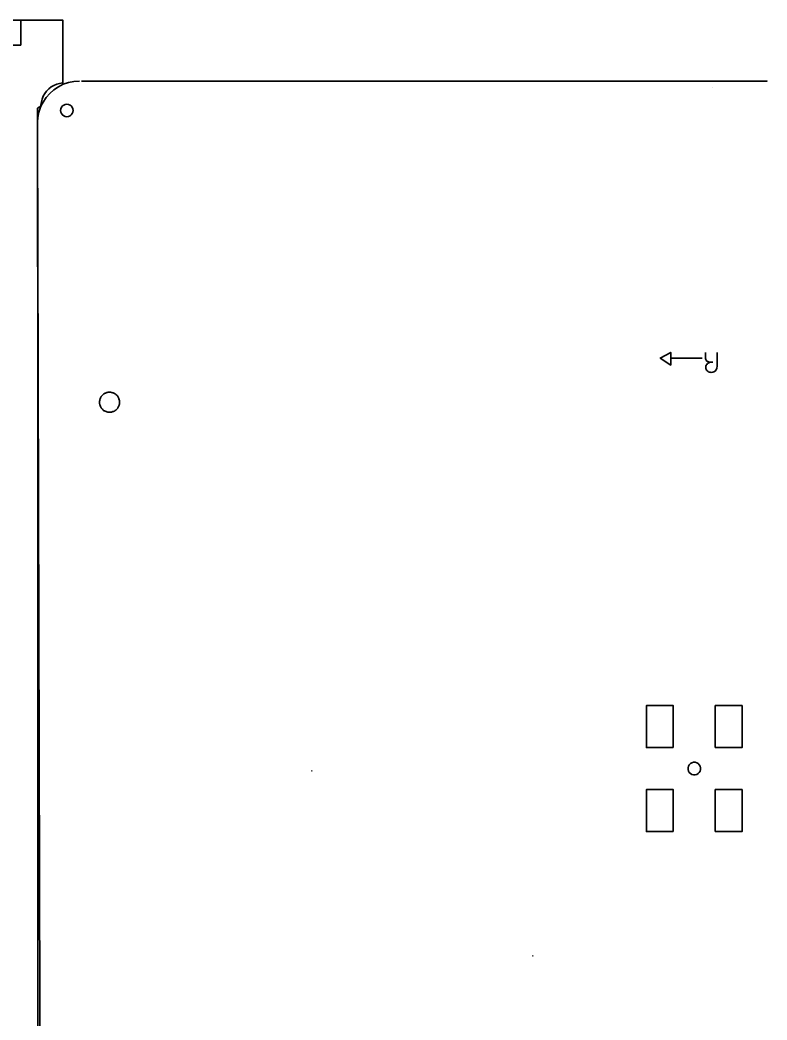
# Model space of a CAD drawing. Extents: x 0 to 1343, y -5 to 600.
# Drawn here: x 803.8 to 981.7, y 361.7 to 599.8 of the extents above; entities that cross this region are included whole.
import ezdxf

# ---------------------------------------------------------------- set-up
doc = ezdxf.new("R2010")
doc.units = 0
doc.layers.add('LAY001', color=7, linetype='CONTINUOUS', true_color=0xffffff)

msp = doc.modelspace()

# ---------------------------------------------------------------- linework, layer by layer
at = {"layer": 'LAY001', "color": 7, "lineweight": 35, "true_color": 0xffffff}
for points in [[(803.975, 593.825), (803.975, 599.825), (759.475, 599.825), (759.475, 593.825)], [(808.05, 576.575), (808.3, 577.875), (808.725, 579.1), (808.8, 579.275), (807.975, 578.825), (807.975, 575.575)], [(815.35, 576.85), (815.725, 576.975), (816.025, 577.225), (816.25, 577.525), (816.4, 577.9), (816.475, 578.275), (816.4, 578.675), (816.25, 579.025), (816.025, 579.35), (815.725, 579.575), (815.35, 579.725), (814.975, 579.775), (814.575, 579.725), (814.225, 579.575), (813.9, 579.35), (813.675, 579.025), (813.525, 578.675), (813.475, 578.275), (813.525, 577.9), (813.675, 577.525), (813.9, 577.225), (814.225, 576.975), (814.575, 576.85), (814.975, 576.775)], [(958.8, 519.3), (958.8, 520.65), (956.3, 519.3), (958.8, 517.65)], [(825, 506.4), (825.325, 506.4), (825.525, 506.425), (825.625, 506.45), (825.725, 506.475), (825.925, 506.55), (826.125, 506.6), (826.225, 506.65), (826.325, 506.7), (826.225, 506.65), (826.325, 506.7), (826.475, 506.825), (826.65, 506.925), (826.725, 507), (826.825, 507.075), (826.725, 507), (826.825, 507.075), (826.95, 507.225), (827.075, 507.4), (827.125, 507.475), (827.2, 507.575), (827.125, 507.475), (827.2, 507.575), (827.275, 507.75), (827.375, 507.95), (827.4, 508.05), (827.45, 508.15), (827.4, 508.05), (827.45, 508.15), (827.475, 508.35), (827.525, 508.55), (827.5, 509.175), (827.475, 509.275), (827.45, 509.375), (827.375, 509.575), (827.325, 509.775), (827.275, 509.875), (827.225, 509.975), (827.275, 509.875), (827.225, 509.975), (827.1, 510.125), (827, 510.3), (826.925, 510.375), (826.85, 510.475), (826.925, 510.375), (826.85, 510.475), (826.675, 510.6), (826.525, 510.725), (826.45, 510.8), (826.35, 510.85), (826.45, 510.8), (826.35, 510.85), (826.175, 510.925), (825.975, 511.025), (825.875, 511.05), (825.775, 511.1), (825.875, 511.05), (825.775, 511.1), (825.575, 511.125), (825.375, 511.175), (825.275, 511.175), (825.15, 511.175), (824.95, 511.15), (824.75, 511.15), (824.65, 511.125), (824.525, 511.1), (824.35, 511.025), (824.15, 510.975), (824.05, 510.925), (823.95, 510.875), (823.8, 510.75), (823.625, 510.65), (823.55, 510.575), (823.45, 510.5), (823.325, 510.325), (823.175, 510.175), (823.125, 510.1), (823.075, 510), (822.975, 509.825), (822.9, 509.625), (822.875, 509.525), (822.825, 509.425), (822.8, 509.225), (822.75, 509.025), (822.775, 508.4), (822.8, 508.3), (822.8, 508.175), (822.9, 508), (822.95, 507.8), (823, 507.7), (823.05, 507.6), (823.175, 507.45), (823.275, 507.275), (823.35, 507.2), (823.425, 507.1), (823.575, 506.975), (823.725, 506.825), (823.825, 506.775), (823.925, 506.725), (824.1, 506.65), (824.3, 506.55), (824.4, 506.525), (824.5, 506.475), (824.7, 506.45), (824.9, 506.4)], [(959.4, 426.525), (959.4, 436.525), (953, 436.525), (953, 426.525)], [(969.4, 426.525), (969.4, 436.525), (975.8, 436.525), (975.8, 426.525)], [(964.6, 420.05), (964.975, 420.15), (965.325, 420.35), (965.6, 420.625), (965.775, 420.95), (965.9, 421.35), (965.9, 421.725), (965.8, 422.1), (965.6, 422.45), (965.325, 422.725), (964.975, 422.925), (964.6, 423.025), (964.2, 423.025), (963.825, 422.925), (963.5, 422.725), (963.2, 422.45), (963.025, 422.1), (962.925, 421.725), (962.925, 421.35), (963.025, 420.95), (963.2, 420.625), (963.5, 420.35), (963.825, 420.15), (964.2, 420.05), (964.4, 420.05)], [(959.4, 406.525), (959.4, 416.525), (953, 416.525), (953, 406.525)], [(969.4, 406.525), (969.4, 416.525), (975.8, 416.525), (975.8, 406.525)]]:
    msp.add_lwpolyline(points, close=True, dxfattribs=at)
for points in [[(817.975, 585.275), (816.65, 585.2), (815.375, 584.925), (814.125, 584.525), (812.975, 583.925), (811.875, 583.2), (810.9, 582.35), (810.025, 581.375), (809.3, 580.275), (808.8, 579.275), (808.8, 579.575), (808.9, 580.3), (809.075, 581), (809.35, 581.675), (809.725, 582.325), (810.15, 582.9), (810.675, 583.425), (811.25, 583.875), (811.875, 584.225), (812.55, 584.525), (813.25, 584.725), (813.975, 584.825), (813.975, 599.825), (812.975, 599.825), (803.975, 599.825)], [(981.725, 585.275), (981.725, 585.225), (981.725, 585.275), (818.475, 585.275)], [(968.775, 583.725), (968.775, 583.75)], [(807.975, 574.775), (808.775, 276.05), (808.6, 276.45), (808.3, 277.3), (808.125, 278.175), (808.075, 279.075), (808.075, 279.275), (808.05, 334.7), (808.05, 442.2), (808.05, 452.2), (808.05, 457.2), (808.05, 507.2), (807.975, 574.775), (807.975, 575.275), (807.975, 575.575)], [(966.3, 519.3), (958.8, 519.3)], [(968.825, 518.325), (968.6, 518.325), (968.375, 518.325), (968.3, 518.3), (968.375, 518.325), (968.075, 518.325), (967.825, 518.4), (967.6, 518.475), (967.4, 518.6), (967.25, 518.775), (967.125, 518.975), (967.075, 519.225), (967.05, 519.525), (967.05, 520.65)], [(968.3, 518.3), (968, 518.225), (967.75, 518.125), (967.55, 518), (967.375, 517.8), (967.25, 517.6), (967.175, 517.35), (967.15, 517.075), (967.15, 516.85), (967.225, 516.625), (967.35, 516.425), (967.475, 516.25), (967.675, 516.1), (967.9, 515.975), (968.15, 515.925), (968.425, 515.9), (968.8, 515.925), (969.1, 516.025), (969.35, 516.2), (969.525, 516.4), (969.675, 516.625), (969.775, 516.875), (969.85, 517.35), (969.85, 520.65)], [(873.425, 420.975), (873.275, 420.975)], [(926, 376.975), (925.85, 376.975)]]:
    msp.add_lwpolyline(points, dxfattribs=at)

doc.saveas('drawing.dxf')
